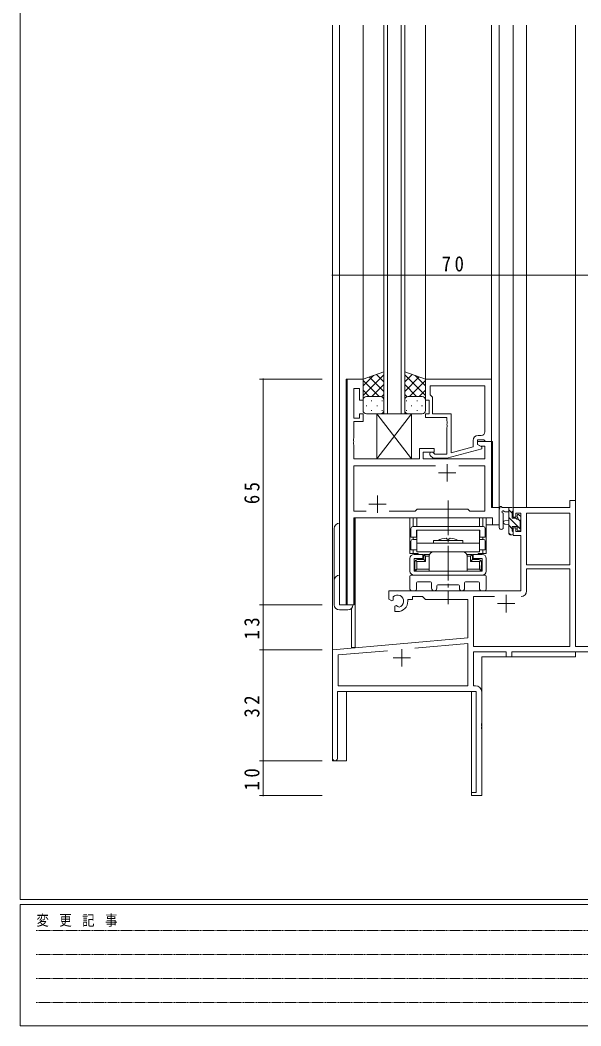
# Model space of a CAD drawing. Units: millimetres on the paper. Extents: x -397 to 397, y -282 to 282.
# Drawn here: x -393.9 to -232.4, y -282.1 to 7.8 of the extents above; entities that cross this region are included whole.
import ezdxf

# ---------------------------------------------------------------- set-up
doc = ezdxf.new("R2010")
doc.units = ezdxf.units.MM
doc.linetypes.add('USER1', pattern=[0.375, 0.25, -0.125])
doc.linetypes.add('USER2', pattern=[13, 10, -1, 1, -1])
for name, color, linetype, lineweight in [('0-1_YKK_ZWAK', 7, 'Continuous', 18), ('0-3_YKK_11', 7, 'Continuous', 18), ('0-4_YKK_12', 2, 'Continuous', 18), ('0-5_YKK_13', 4, 'Continuous', 18), ('0-6_YKK_D', 6, 'Continuous', 18)]:
    doc.layers.add(name, color=color, linetype=linetype, lineweight=lineweight)
doc.styles.add('ＭＳ ゴシック', font='')
doc.styles.get('ＭＳ ゴシック').set_extended_font_data('MS Gothic')

msp = doc.modelspace()

# ---------------------------------------------------------------- linework, layer by layer
at = {"layer": '0-1_YKK_ZWAK'}
for p, q in [((-393.908, -245.7), (-393.908, 279.3)), ((376.092, -245.7), (-393.908, -245.7)), ((-393.908, -282.1), (-393.908, -247.1)), ((338.292, -247.1), (-393.908, -247.1)), ((-393.908, -282.1), (338.292, -282.1))]:
    msp.add_line(p, q, dxfattribs=at)
at = {"layer": '0-1_YKK_ZWAK', "linetype": 'USER1'}
for p, q in [((-389.31, -254.612), (-141.117, -254.612)), ((-389.31, -261.541), (-141.117, -261.541)), ((-389.31, -268.47), (-141.117, -268.47)), ((-389.31, -275.398), (-141.117, -275.398))]:
    msp.add_line(p, q, dxfattribs=at)
at = {"layer": '0-3_YKK_11'}
for p, q in [((-295.108, -95.7), (-299.708, -95.7)), ((-299.708, -95.7), (-299.708, -160.7)), ((-297.778, -98.4), (-296.108, -98.4)), ((-297.778, -106.9), (-297.778, -98.4)), ((-296.108, -98.4), (-296.108, -101.7)), ((-295.108, -101.7), (-295.108, -95.7)), ((-277.108, -95.7), (-277.108, -101.7)), ((-258.108, -95.7), (-277.108, -95.7)), ((-275.808, -97.63), (-260.038, -97.63)), ((-275.808, -100.2), (-275.808, -97.63)), ((-275.808, -97.63), (-260.038, -97.63)), ((-260.038, -97.63), (-260.038, -110.9)), ((-258.108, -113.7), (-258.108, -95.7)), ((-275.608, -100.4), (-275.808, -100.2)), ((-275.108, -100.9), (-275.608, -100.4)), ((-275.108, -105.7), (-275.108, -100.9)), ((-296.108, -101.7), (-295.108, -101.7)), ((-277.108, -101.7), (-276.108, -101.7)), ((-276.108, -101.7), (-276.108, -105.7)), ((-296.108, -106.9), (-297.778, -106.9)), ((-296.108, -105.7), (-296.108, -106.9)), ((-295.108, -105.7), (-296.108, -105.7)), ((-295.108, -107.9), (-295.108, -105.7)), ((-277.108, -105.7), (-277.108, -106.7)), ((-276.108, -105.7), (-277.108, -105.7)), ((-277.108, -106.7), (-271.008, -106.7)), ((-269.708, -105.7), (-275.108, -105.7)), ((-271.008, -106.7), (-271.008, -107.742)), ((-269.708, -116.908), (-269.708, -105.7)), ((-297.778, -107.9), (-295.108, -107.9)), ((-297.778, -112.742), (-297.778, -107.9)), ((-271.008, -107.742), (-270.888, -107.925)), ((-270.888, -108.475), (-271.008, -108.658)), ((-271.008, -108.658), (-271.008, -108.742)), ((-271.008, -108.742), (-270.888, -108.925)), ((-270.888, -109.475), (-271.008, -109.658)), ((-271.008, -109.658), (-271.008, -117.3)), ((-270.888, -107.925), (-270.888, -108.475)), ((-270.888, -108.925), (-270.888, -109.475)), ((-297.898, -112.925), (-297.778, -112.742)), ((-297.898, -113.475), (-297.898, -112.925)), ((-261.038, -111.9), (-261.908, -111.9)), ((-297.778, -113.658), (-297.898, -113.475)), ((-297.898, -113.925), (-297.778, -113.742)), ((-297.898, -114.475), (-297.898, -113.925)), ((-297.778, -114.658), (-297.898, -114.475)), ((-297.778, -113.742), (-297.778, -113.658)), ((-297.778, -118.7), (-297.778, -114.658)), ((-278.808, -115.7), (-278.808, -118.7)), ((-274.608, -115.7), (-278.808, -115.7)), ((-274.608, -116.7), (-274.608, -115.7)), ((-271.012, -118.5), (-260.908, -115.793)), ((-263.408, -115.22), (-269.708, -116.908)), ((-263.408, -113.4), (-263.408, -115.22)), ((-262.108, -113.2), (-260.308, -113.2)), ((-262.108, -114.5), (-262.108, -113.2)), ((-262.108, -113.7), (-262.108, -114.5)), ((-258.108, -113.7), (-262.108, -113.7)), ((-262.108, -114.5), (-261.242, -115)), ((-260.908, -115.193), (-262.108, -114.5)), ((-261.242, -115), (-260.038, -115)), ((-260.908, -115.793), (-260.908, -115.193)), ((-260.308, -113.2), (-260.108, -113.4)), ((-260.108, -113.4), (-259.808, -113.7)), ((-260.038, -115), (-260.038, -118.7)), ((-259.808, -113.7), (-258.108, -113.7)), ((-258.108, -132.7), (-258.108, -113.7)), ((-278.808, -118.7), (-297.778, -118.7)), ((-277.808, -116.7), (-274.608, -116.7)), ((-277.808, -118.7), (-277.808, -116.7)), ((-260.038, -118.7), (-277.808, -118.7)), ((-275.732, -117.724), (-274.957, -118.5)), ((-274.957, -118.5), (-271.012, -118.5)), ((-274.46, -117.3), (-274.884, -116.876)), ((-271.008, -117.3), (-274.46, -117.3)), ((-274.259, -120.63), (-297.778, -120.63)), ((-297.778, -120.63), (-297.778, -133.77)), ((-274.259, -120.63), (-297.778, -120.63)), ((-270.908, -120.2), (-270.908, -125.2)), ((-260.038, -120.63), (-267.558, -120.63)), ((-260.038, -133.77), (-260.038, -120.63)), ((-273.408, -122.7), (-268.408, -122.7)), ((-290.908, -129.2), (-290.908, -134.2)), ((-293.408, -131.7), (-288.408, -131.7)), ((-280.078, -133.77), (-279.508, -133.2)), ((-279.508, -133.2), (-264.908, -133.2)), ((-264.908, -133.2), (-264.338, -133.77)), ((-255.908, -132.7), (-258.108, -132.7)), ((-255.908, -137.7), (-255.908, -132.7)), ((-251.908, -132.7), (-251.908, -135.5)), ((-235.538, -132.7), (-251.908, -132.7)), ((-235.538, -130.7), (-235.538, -132.7)), ((-233.908, -130.7), (-235.538, -130.7)), ((-233.908, -172.7), (-233.908, -130.7)), ((-297.778, -133.77), (-294.259, -133.77)), ((-297.778, -135.7), (-257.838, -135.7)), ((-297.778, -160.7), (-297.778, -135.7)), ((-287.558, -133.77), (-280.078, -133.77)), ((-264.338, -133.77), (-260.038, -133.77)), ((-257.838, -135.7), (-257.838, -137.7)), ((-251.908, -135.5), (-251.108, -135.5)), ((-251.108, -134.33), (-249.608, -134.33)), ((-251.108, -135.5), (-251.108, -134.33)), ((-249.608, -134.33), (-249.608, -139.6)), ((-247.978, -134.33), (-247.978, -149.2)), ((-235.538, -134.33), (-247.978, -134.33)), ((-247.978, -134.33), (-247.978, -149.2)), ((-235.538, -149.2), (-235.538, -134.33)), ((-257.838, -137.7), (-255.908, -137.7)), ((-251.908, -138.5), (-251.908, -140.8)), ((-251.108, -138.5), (-251.908, -138.5)), ((-251.108, -139.6), (-251.108, -138.5)), ((-251.908, -140.8), (-249.608, -140.8)), ((-249.608, -139.6), (-251.108, -139.6)), ((-249.608, -140.8), (-249.608, -156.7)), ((-247.978, -149.2), (-235.538, -149.2)), ((-247.978, -150.4), (-247.978, -156.73)), ((-235.538, -150.4), (-247.978, -150.4)), ((-235.538, -172.7), (-235.538, -150.4)), ((-287.708, -156.7), (-287.708, -159.065)), ((-249.608, -156.7), (-287.708, -156.7)), ((-287.708, -159.065), (-286.808, -159.585)), ((-286.808, -159.585), (-286.458, -159.382)), ((-286.435, -158.878), (-286.473, -158.419)), ((-286.458, -159.382), (-286.435, -158.878)), ((-282.208, -159.2), (-280.908, -159.2)), ((-282.208, -159.7), (-282.208, -159.2)), ((-280.908, -158.33), (-277.978, -158.33)), ((-280.908, -159.2), (-280.908, -158.33)), ((-277.978, -158.33), (-277.108, -159.2)), ((-277.108, -159.2), (-264.908, -159.2)), ((-264.908, -159.2), (-264.908, -170.288)), ((-257.259, -158.33), (-263.278, -158.33)), ((-263.278, -158.33), (-263.278, -172.7)), ((-257.259, -158.33), (-263.278, -158.33)), ((-253.908, -157.9), (-253.908, -162.9)), ((-299.708, -160.7), (-297.778, -160.7)), ((-285.558, -160.941), (-285.908, -161.143)), ((-285.908, -161.143), (-285.908, -162.7)), ((-285.109, -161.174), (-285.558, -160.941)), ((-284.731, -161.436), (-285.109, -161.174)), ((-256.408, -160.4), (-251.408, -160.4)), ((-285.908, -162.7), (-285.208, -162.7)), ((-264.908, -170.288), (-303.908, -173.7)), ((-303.908, -173.7), (-303.908, -205)), ((-283.908, -173.5), (-283.908, -178.5)), ((-280.175, -173.26), (-264.908, -171.924)), ((-280.175, -173.26), (-264.908, -171.924)), ((-264.908, -171.924), (-264.908, -184.07)), ((-263.278, -172.7), (-235.538, -172.7)), ((-213.908, -172.7), (-233.908, -172.7)), ((-302.278, -175.194), (-288.061, -173.95)), ((-302.278, -184.07), (-302.278, -175.194)), ((-286.408, -176), (-281.408, -176)), ((-263.278, -174.33), (-253.908, -174.33)), ((-263.278, -184.07), (-263.278, -174.33)), ((-253.908, -174.33), (-253.908, -175.7)), ((-253.908, -175.7), (-252.278, -175.7)), ((-252.278, -174.33), (-227.208, -174.33)), ((-252.278, -175.7), (-252.278, -174.33)), ((-264.908, -184.07), (-302.278, -184.07)), ((-262.708, -184.07), (-263.278, -184.07)), ((-302.508, -185.7), (-262.538, -185.7)), ((-302.508, -205), (-302.508, -185.7)), ((-262.538, -185.7), (-262.538, -214.8)), ((-260.908, -194.742), (-260.908, -185.87)), ((-261.028, -194.925), (-260.908, -194.742)), ((-261.028, -195.475), (-261.028, -194.925)), ((-260.908, -195.658), (-261.028, -195.475)), ((-261.028, -195.925), (-260.908, -195.742)), ((-261.028, -196.475), (-261.028, -195.925)), ((-260.908, -196.658), (-261.028, -196.475)), ((-260.908, -195.742), (-260.908, -195.658)), ((-260.908, -215.7), (-260.908, -196.658)), ((-263.908, -214.8), (-263.908, -215.7)), ((-262.538, -214.8), (-263.908, -214.8)), ((-263.908, -215.7), (-260.908, -215.7))]:
    msp.add_line(p, q, dxfattribs=at)
for centre, radius, start, end in [((-261.908, -113.4), 1.5, 90.00001, 179.99999), ((-261.038, -110.9), 1, 270.00001, 359.99999), ((-275.308, -117.3), 0.6, 44.99999, 225.00001), ((-285.208, -159.7), 1.8, 285.36688, 134.63312), ((-249.578, -156.73), 1.6, 270.00001, 359.99999), ((-285.208, -159.7), 3, 270.00001, 359.99999), ((-262.708, -185.87), 1.8, 0.00001, 89.99999), ((-303.208, -205), 0.7, 179.99999, 0.00001)]:
    msp.add_arc(centre, radius, start, end, dxfattribs=at)
at = {"layer": '0-4_YKK_12'}
for p, q in [((-303.908, 6.3), (-303.908, -205.7)), ((-301.908, 6.3), (-301.908, -160.7)), ((-295.108, -95.7), (-295.108, 6.3)), ((-289.108, 6.3), (-289.108, -105.701)), ((-288.108, -105.701), (-288.108, 6.3)), ((-284.108, 6.3), (-284.108, -105.701)), ((-283.108, -105.701), (-283.108, 6.3)), ((-277.108, -95.7), (-277.108, 6.3)), ((-258.108, -96), (-258.108, 6.3)), ((-255.908, -137.7), (-255.908, 6.3)), ((-251.908, 6.3), (-251.908, -132.7)), ((-248.008, 6.3), (-248.008, -132.7)), ((-233.908, 6.3), (-233.908, -172.4)), ((-295.108, -95.7), (-299.978, -95.7)), ((-299.978, -160.7), (-299.978, -95.7)), ((-289.108, -105.701), (-283.108, -105.701)), ((-258.408, -113.7), (-257.838, -113.7)), ((-257.838, -113.7), (-257.838, -132.699)), ((-248.008, -132.7), (-251.908, -132.7)), ((-297.708, -135.7), (-260.408, -135.7)), ((-297.708, -160.7), (-297.708, -135.7)), ((-297.408, -135.7), (-297.408, -173)), ((-259.608, -137.7), (-259.608, -135.7)), ((-259.608, -137.7), (-255.908, -137.7)), ((-301.908, -160.7), (-297.708, -160.7)), ((-298.408, -161.72), (-298.408, -173)), ((-297.408, -173), (-298.408, -173)), ((-260.908, -175.7), (-260.908, -215.7)), ((-260.908, -175.7), (-233.908, -175.7)), ((-233.908, -174.33), (-233.908, -175.7)), ((-299.908, -205.7), (-299.908, -185.7)), ((-299.908, -185.7), (-263.908, -185.7)), ((-303.908, -205.7), (-299.908, -205.7))]:
    msp.add_line(p, q, dxfattribs=at)
msp.add_lwpolyline([(-263.908, -185.7), (-263.908, -215.7), (-260.908, -215.7)], dxfattribs=at)
at = {"layer": '0-5_YKK_13'}
for p, q in [((-289.108, -93.557), (-295.108, -95.7)), ((-295.108, -100.432), (-289.108, -94.432)), ((-295.108, -97.603), (-292.147, -94.643)), ((-289.108, -99.251), (-293.304, -95.056)), ((-289.108, -96.423), (-291.22, -94.311)), ((-289.108, -93.557), (-289.108, -101.7)), ((-283.108, -101.7), (-283.108, -93.557)), ((-283.108, -93.557), (-277.108, -95.7)), ((-283.108, -96.423), (-280.997, -94.311)), ((-277.108, -100.432), (-283.108, -94.432)), ((-283.108, -99.251), (-278.912, -95.056)), ((-277.108, -97.603), (-280.069, -94.643)), ((-295.108, -95.7), (-295.108, -101.7)), ((-290.488, -100.7), (-295.108, -96.08)), ((-292.548, -100.7), (-289.108, -97.26)), ((-279.668, -100.7), (-283.108, -97.26)), ((-281.729, -100.7), (-277.108, -96.08)), ((-277.108, -95.7), (-277.108, -101.7)), ((-293.316, -100.7), (-295.108, -98.908)), ((-294.108, -100.7), (-290.508, -100.7)), ((-293.708, -100.7), (-290.108, -100.7)), ((-289.776, -100.757), (-289.108, -100.089)), ((-282.44, -100.757), (-283.108, -100.089)), ((-278.508, -100.7), (-282.108, -100.7)), ((-278.108, -100.7), (-281.708, -100.7)), ((-278.9, -100.7), (-277.108, -98.908)), ((-295.108, -104.7), (-295.108, -101.7)), ((-294.188, -103.337), (-293.988, -103.337)), ((-292.773, -101.922), (-292.573, -101.922)), ((-291.158, -103.337), (-290.958, -103.337)), ((-289.743, -101.922), (-289.543, -101.922)), ((-289.108, -101.7), (-289.108, -104.7)), ((-283.108, -101.7), (-283.108, -104.7)), ((-282.473, -101.922), (-282.673, -101.922)), ((-281.058, -103.337), (-281.258, -103.337)), ((-279.443, -101.922), (-279.643, -101.922)), ((-278.028, -103.337), (-278.228, -103.337)), ((-277.108, -104.7), (-277.108, -101.7)), ((-290.108, -105.7), (-294.108, -105.7)), ((-292.773, -104.752), (-292.573, -104.752)), ((-291.108, -105.7), (-291.108, -118.7)), ((-291.108, -105.7), (-281.108, -105.7)), ((-291.108, -105.7), (-281.108, -118.7)), ((-281.108, -105.7), (-291.108, -118.7)), ((-289.743, -104.752), (-289.543, -104.752)), ((-282.473, -104.752), (-282.673, -104.752)), ((-282.108, -105.7), (-278.108, -105.7)), ((-281.108, -118.7), (-281.108, -105.7)), ((-279.443, -104.752), (-279.643, -104.752)), ((-291.108, -118.7), (-281.108, -118.7)), ((-255.908, -138.428), (-255.908, -133.266)), ((-252.208, -132.7), (-254.889, -132.7)), ((-253.108, -132.7), (-253.108, -140.3)), ((-252.108, -134.317), (-253.108, -133.317)), ((-251.908, -133.6), (-251.908, -133)), ((-281.608, -135.7), (-281.608, -145.9)), ((-259.608, -135.7), (-281.608, -135.7)), ((-280.658, -135.7), (-280.658, -138.2)), ((-279.608, -135.7), (-279.608, -138.2)), ((-261.608, -138.2), (-261.608, -135.7)), ((-260.558, -135.7), (-260.558, -138.2)), ((-259.608, -135.7), (-259.608, -145.9)), ((-254.708, -138.428), (-254.705, -134.467)), ((-254.289, -133.9), (-253.108, -133.9)), ((-249.608, -139.062), (-253.108, -135.562)), ((-252.108, -135.8), (-252.108, -133.8)), ((-251.169, -135.8), (-252.108, -135.8)), ((-250.708, -135), (-250.708, -135.339)), ((-249.808, -136.617), (-250.495, -135.93)), ((-249.696, -135.288), (-250.196, -134.788)), ((-249.608, -136.1), (-249.608, -135.5)), ((-303.408, -160.7), (-303.408, -138.7)), ((-301.908, -137.2), (-301.908, -160.7)), ((-281.308, -141.2), (-281.308, -138.7)), ((-260.408, -138.2), (-280.808, -138.2)), ((-279.608, -138.2), (-261.608, -138.2)), ((-259.908, -141.2), (-259.908, -138.7)), ((-253.108, -136.4), (-254.253, -136.502)), ((-253.108, -137.6), (-254.253, -137.498)), ((-252.108, -138.807), (-253.108, -137.807)), ((-252.108, -138.2), (-250.708, -138.2)), ((-252.108, -139.5), (-252.108, -138.2)), ((-250.708, -138.2), (-250.708, -139.1)), ((-249.808, -138.4), (-249.808, -136.3)), ((-249.608, -139.1), (-249.608, -138.6)), ((-279.608, -141.2), (-281.308, -141.2)), ((-279.608, -141.9), (-280.808, -141.9)), ((-280.658, -141.2), (-280.658, -141.9)), ((-261.508, -139.2), (-279.708, -139.2)), ((-279.708, -139.2), (-279.708, -141.2)), ((-261.608, -139.2), (-279.608, -139.2)), ((-279.608, -145.5), (-279.608, -139.2)), ((-270.056, -141.498), (-270.358, -141.8)), ((-261.608, -139.2), (-261.608, -145.5)), ((-259.908, -141.2), (-261.608, -141.2)), ((-260.408, -141.9), (-261.608, -141.9)), ((-261.508, -141.2), (-261.508, -139.2)), ((-260.558, -141.2), (-260.558, -141.9)), ((-252.56, -140.6), (-253.108, -140.052)), ((-252.808, -140.6), (-252.208, -140.6)), ((-251.908, -140.3), (-251.908, -139.7)), ((-250.408, -139.4), (-249.908, -139.4)), ((-281.308, -144.9), (-281.308, -142.4)), ((-279.608, -144.9), (-281.308, -144.9)), ((-280.658, -144.9), (-280.658, -145.9)), ((-279.608, -143), (-261.608, -143)), ((-274.858, -142.2), (-266.358, -142.2)), ((-274.858, -143), (-274.858, -142.2)), ((-266.358, -142.2), (-266.358, -143)), ((-259.908, -144.9), (-261.608, -144.9)), ((-260.558, -144.9), (-260.558, -145.9)), ((-259.908, -144.9), (-259.908, -142.4)), ((-279.278, -145.9), (-281.608, -145.9)), ((-281.608, -147.4), (-281.608, -151)), ((-280.408, -146.2), (-277.858, -146.2)), ((-277.858, -147.4), (-280.408, -147.4)), ((-280.408, -147.4), (-280.408, -151)), ((-280.178, -145.9), (-280.178, -146.2)), ((-261.608, -145.5), (-279.608, -145.5)), ((-277.608, -147.7), (-279.458, -147.7)), ((-279.228, -146.2), (-279.228, -145.9)), ((-277.858, -146.2), (-277.858, -147.4)), ((-277.608, -147.7), (-277.608, -146.2)), ((-277.608, -146.2), (-276.058, -146.2)), ((-277.608, -147.7), (-277.108, -148.2)), ((-277.108, -146.7), (-277.108, -148.2)), ((-276.058, -146.4), (-276.058, -151)), ((-266.358, -145.5), (-274.858, -145.5)), ((-265.158, -146.2), (-263.608, -146.2)), ((-265.158, -146.4), (-265.158, -151)), ((-265.158, -146.7), (-264.108, -146.7)), ((-264.108, -146.7), (-263.608, -146.2)), ((-264.108, -146.7), (-264.108, -148.2)), ((-263.608, -147.7), (-264.108, -148.2)), ((-263.608, -147.7), (-263.608, -146.2)), ((-261.758, -147.7), (-263.608, -147.7)), ((-263.358, -146.2), (-260.808, -146.2)), ((-263.358, -146.2), (-263.358, -147.4)), ((-260.808, -147.4), (-263.358, -147.4)), ((-261.988, -145.9), (-261.988, -146.2)), ((-261.938, -145.9), (-259.608, -145.9)), ((-261.038, -145.9), (-261.038, -146.2)), ((-260.808, -147.4), (-260.808, -151)), ((-259.608, -151), (-259.608, -147.4)), ((-280.258, -151), (-280.258, -149)), ((-280.208, -148.4), (-280.158, -148.4)), ((-280.208, -148.4), (-280.208, -149.4)), ((-280.208, -149.4), (-280.158, -149.4)), ((-280.158, -150.3), (-280.158, -149.4)), ((-279.658, -148.2), (-279.953, -147.905)), ((-279.658, -150.5), (-279.953, -150.795)), ((-279.658, -148.2), (-277.108, -148.2)), ((-279.658, -150.5), (-279.658, -148.2)), ((-279.658, -150.5), (-276.058, -150.5)), ((-265.158, -150.5), (-261.558, -150.5)), ((-261.558, -148.2), (-264.108, -148.2)), ((-261.558, -148.2), (-261.263, -147.905)), ((-261.558, -150.5), (-261.558, -148.2)), ((-261.558, -150.5), (-261.263, -150.795)), ((-261.008, -148.4), (-261.058, -148.4)), ((-261.058, -150.3), (-261.058, -149.4)), ((-260.958, -149), (-260.958, -151)), ((-281.608, -152.5), (-281.608, -156.2)), ((-259.908, -152.2), (-281.308, -152.2)), ((-280.408, -151), (-260.808, -151)), ((-280.408, -152.2), (-260.808, -152.2)), ((-280.258, -151), (-278.308, -151)), ((-276.058, -151), (-279.458, -151)), ((-261.758, -151), (-265.158, -151)), ((-259.608, -156.2), (-259.608, -152.5)), ((-279.678, -156.2), (-279.678, -154.43)), ((-279.378, -154.13), (-275.658, -154.13)), ((-275.358, -154.43), (-275.358, -155.95)), ((-273.858, -155.95), (-273.858, -155.3)), ((-273.558, -155), (-267.658, -155)), ((-267.358, -155.3), (-267.358, -155.95)), ((-265.858, -155.95), (-265.858, -154.43)), ((-265.558, -154.13), (-261.838, -154.13)), ((-261.538, -154.43), (-261.538, -156.2)), ((-281.108, -156.7), (-280.178, -156.7)), ((-261.038, -156.7), (-260.108, -156.7)), ((-301.908, -160.7), (-298.008, -160.7)), ((-299.508, -162.2), (-301.908, -162.2))]:
    msp.add_line(p, q, dxfattribs=at)
at = {"layer": '0-5_YKK_13', "linetype": 'USER2'}
msp.add_line((-270.608, -130.7), (-270.608, -160.5), dxfattribs=at)
at = {"layer": '0-5_YKK_13'}
for points in [[(-271.161, -141.498), (-270.858, -141.8), (-270.358, -141.8)], [(-277.608, -146.2), (-277.108, -146.7), (-276.058, -146.7)], [(-261.008, -148.4), (-261.008, -149.4), (-261.058, -149.4)], [(-278.308, -151), (-262.908, -151), (-260.958, -151)]]:
    msp.add_lwpolyline(points, dxfattribs=at)
for centre, radius, start, end in [((-294.108, -101.7), 1, 90, 180), ((-294.108, -101.7), 1, 90, 180), ((-290.108, -101.7), 1, 360, 90), ((-290.108, -101.7), 1, 360, 90), ((-282.108, -101.7), 1, 90, 180), ((-282.108, -101.7), 1, 90, 180), ((-278.108, -101.7), 1, 360, 90), ((-278.108, -101.7), 1, 360, 90), ((-294.108, -104.7), 1, 180, 270), ((-290.108, -104.7), 1, 270, 360), ((-282.108, -104.7), 1, 180, 270), ((-278.108, -104.7), 1, 270, 360), ((-255.608, -133.266), 0.3, 130.52878, 180), ((-255.998, -132.81), 0.3, 310.52878, 10.52878), ((-255.408, -132.7), 0.3, 30, 190.52878), ((-254.889, -132.4), 0.3, 210, 270), ((-252.208, -133), 0.3, 0, 90), ((-254.808, -133.9), 0.3, 30, 250.81024), ((-255.005, -134.467), 0.3, 359.95977, 70.81024), ((-254.289, -133.6), 0.3, 210, 270), ((-252.108, -133.6), 0.2, 270, 0), ((-251.169, -136.1), 0.3, 33.05573, 90), ((-250.708, -135.8), 0.25, 213.05573, 56.94427), ((-250.408, -135), 0.3, 45, 180), ((-250.408, -135.339), 0.3, 180, 236.94427), ((-249.808, -136.1), 0.2, 270, 0), ((-249.908, -135.5), 0.3, 0, 45), ((-301.908, -138.7), 1.5, 90, 180), ((-280.808, -138.7), 0.5, 90, 180), ((-260.408, -138.7), 0.5, 0, 90), ((-255.308, -138.428), 0.6, 179.95977, 359.95977), ((-254.208, -137), 0.5, 95.09207, 264.90793), ((-250.408, -139.1), 0.3, 180, 270), ((-249.908, -139.1), 0.3, 270, 0), ((-249.808, -138.6), 0.2, 0, 90), ((-280.808, -142.4), 0.5, 90, 180), ((-270.608, -147.553), 6.083, 95.23133, 118.35764), ((-270.608, -147.553), 6.083, 61.64236, 84.76867), ((-260.408, -142.4), 0.5, 0, 90), ((-252.808, -140.3), 0.3, 180, 270), ((-252.208, -140.3), 0.3, 270, 0), ((-252.108, -139.7), 0.2, 0, 90), ((-280.408, -147.4), 1.2, 90, 180), ((-279.458, -148.4), 0.7, 90, 180), ((-274.858, -146.7), 1.2, 90, 180), ((-266.358, -146.7), 1.2, 0, 90), ((-261.758, -148.4), 0.7, 0, 90), ((-260.808, -147.4), 1.2, 0, 90), ((-279.458, -150.3), 0.7, 180, 270), ((-261.758, -150.3), 0.7, 270, 0), ((-301.908, -153.7), 1.5, 90, 180), ((-280.408, -151), 1.2, 180, 270), ((-281.308, -152.5), 0.3, 90, 180), ((-260.808, -151), 1.2, 270, 0), ((-259.908, -152.5), 0.3, 360, 90), ((-281.108, -156.2), 0.5, 180, 270), ((-280.178, -156.2), 0.5, 270, 360), ((-279.378, -154.43), 0.3, 90, 180), ((-275.658, -154.43), 0.3, 360, 90), ((-274.608, -155.95), 0.75, 180, 0), ((-273.558, -155.3), 0.3, 90, 180), ((-267.658, -155.3), 0.3, 360, 90), ((-266.608, -155.95), 0.75, 180, 0), ((-265.558, -154.43), 0.3, 90, 180), ((-261.838, -154.43), 0.3, 0, 90), ((-261.038, -156.2), 0.5, 180, 270), ((-260.108, -156.2), 0.5, 270, 0), ((-301.908, -160.7), 1.5, 180, 270), ((-299.508, -160.7), 1.5, 270, 0)]:
    msp.add_arc(centre, radius, start, end, dxfattribs=at)
at = {"layer": '0-6_YKK_D'}
for p, q in [((-303.908, -92.7), (-303.908, -64.7)), ((-303.908, -65.7), (-233.908, -65.7)), ((-233.908, -92.7), (-233.908, -64.7)), ((-233.908, -92.7), (-233.908, -64.7)), ((-233.908, -65.7), (-213.908, -65.7)), ((-306.908, -95.7), (-324.908, -95.7)), ((-323.908, -160.7), (-323.908, -95.7)), ((-306.908, -160.7), (-324.908, -160.7)), ((-306.908, -160.7), (-324.908, -160.7)), ((-323.908, -173.7), (-323.908, -160.7)), ((-306.908, -173.7), (-324.908, -173.7)), ((-306.908, -173.7), (-324.908, -173.7)), ((-323.908, -173.7), (-323.908, -205.7)), ((-306.908, -205.7), (-324.908, -205.7)), ((-306.908, -205.7), (-324.908, -205.7)), ((-323.908, -215.7), (-323.908, -205.7)), ((-306.908, -215.7), (-324.908, -215.7))]:
    msp.add_line(p, q, dxfattribs=at)
for centre, start, end in [((-303.908, -65.7), 0, 180), ((-303.908, -65.7), 180, 0), ((-233.908, -65.7), 0, 180), ((-233.908, -65.7), 0, 180), ((-233.908, -65.7), 180, 0), ((-233.908, -65.7), 180, 0), ((-323.908, -95.7), 90, 270), ((-323.908, -95.7), 270, 90), ((-323.908, -160.7), 90, 270), ((-323.908, -160.7), 90, 270), ((-323.908, -160.7), 270, 90), ((-323.908, -160.7), 270, 90), ((-323.908, -173.7), 90, 270), ((-323.908, -173.7), 90, 270), ((-323.908, -173.7), 270, 90), ((-323.908, -173.7), 270, 90), ((-323.908, -205.7), 90, 270), ((-323.908, -205.7), 90, 270), ((-323.908, -205.7), 270, 90), ((-323.908, -205.7), 270, 90), ((-323.908, -215.7), 90, 270), ((-323.908, -215.7), 270, 90)]:
    msp.add_arc(centre, 0.106, start, end, dxfattribs=at)

# ---------------------------------------------------------------- texts
at = {"layer": '0-1_YKK_ZWAK', "insert": (-389.194, -253.547), "char_height": 3.079, "attachment_point": 7, "style": 'ＭＳ ゴシック'}
msp.add_mtext('\\T1.23;\\W0.85;変\\~更\\~記\\~事', dxfattribs=at)
at = {"layer": '0-6_YKK_D', "color": 7, "insert": (-272.428, -64.7), "char_height": 4.399, "attachment_point": 7, "style": 'ＭＳ ゴシック'}
msp.add_mtext('\\T1.37;\\W0.9;70', dxfattribs=at)
at = {"layer": '0-6_YKK_D', "color": 7, "char_height": 4.399, "attachment_point": 7, "rotation": 90, "style": 'ＭＳ ゴシック'}
for s, insert in [('\\T1.37;\\W0.9;65', (-324.908, -131.72)), ('\\T1.37;\\W0.9;13', (-324.908, -170.72)), ('\\T1.37;\\W0.9;32', (-324.908, -193.22)), ('\\T1.37;\\W0.9;10', (-324.908, -214.22))]:
    msp.add_mtext(s, dxfattribs=dict(at, insert=insert))

doc.saveas('drawing.dxf')
